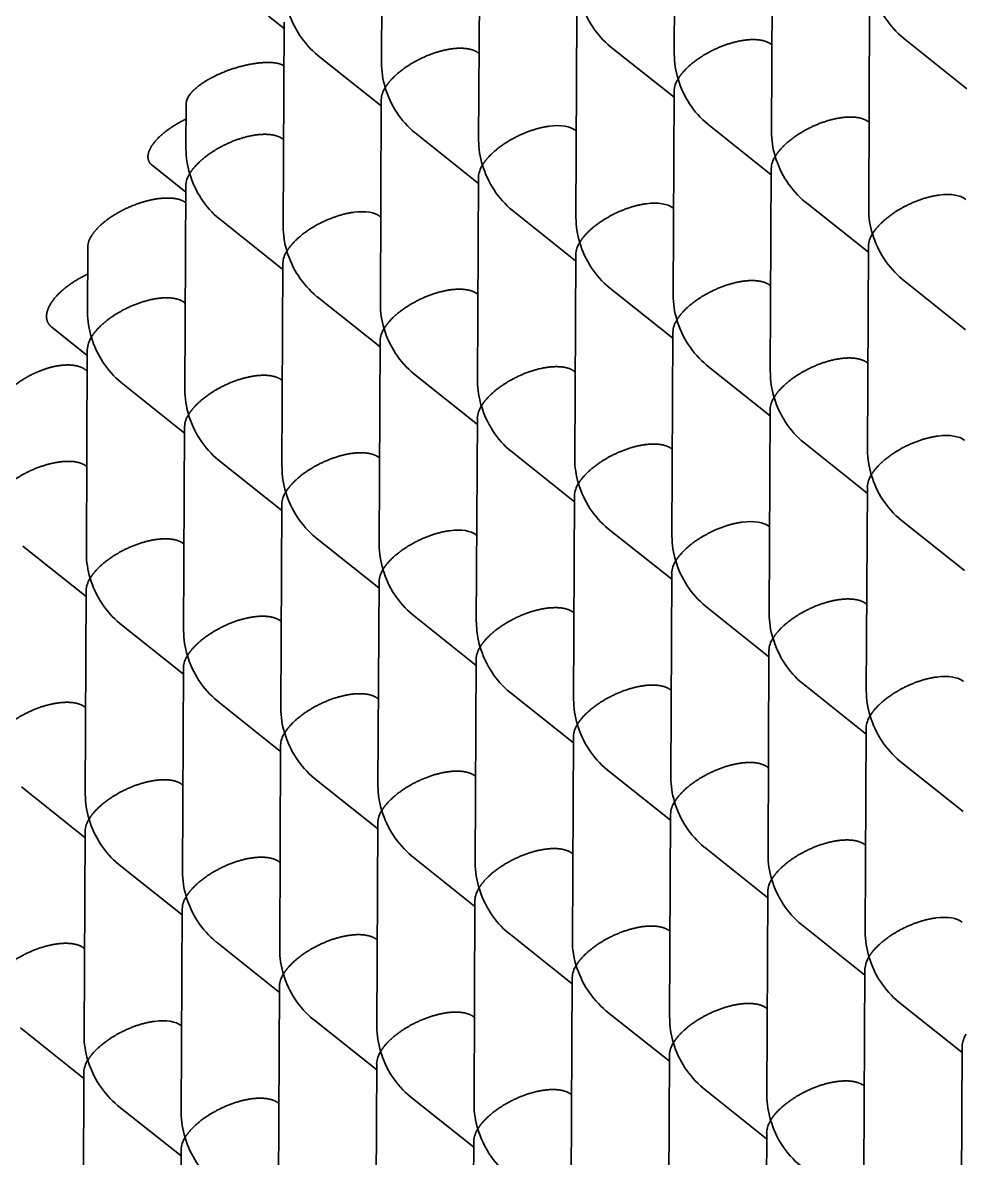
# Model space of a CAD drawing. Extents: x 23 to 587, y 4 to 413.
# Drawn here: x 415.59 to 420.19, y 160.39 to 165.95 of the extents above; entities that cross this region are included whole.
import ezdxf

# ---------------------------------------------------------------- set-up
doc = ezdxf.new("R2010")
doc.units = 0
doc.layers.get('0').update_dxf_attribs({"lineweight": 13})

# ---------------------------------------------------------------- blocks, each defined once
blk = doc.blocks.new('BLOCK6941')
at = {"color": 7, "lineweight": 35, "ltscale": 0.050027}
for p, q in [((-14.855, 47.521), (-14.864, 45.52)), ((-16.772, 46.677), (-16.782, 44.676)), ((-13.902, 46.761), (-13.911, 44.76)), ((-12.949, 46.002), (-12.958, 44.001)), ((-15.819, 45.917), (-15.829, 43.916)), ((-18.69, 45.833), (-18.699, 43.832)), ((-14.866, 45.158), (-14.876, 43.157)), ((-17.737, 45.073), (-17.746, 43.072)), ((-13.913, 44.399), (-13.923, 42.398)), ((-19.654, 44.229), (-19.664, 42.228)), ((-16.784, 44.314), (-16.793, 42.313)), ((-15.83, 43.555), (-15.84, 41.554)), ((-12.96, 43.639), (-12.969, 41.638)), ((-18.701, 43.47), (-18.711, 41.469)), ((-14.877, 42.795), (-14.887, 40.794)), ((-17.748, 42.711), (-17.758, 40.71)), ((-20.619, 42.626), (-20.628, 40.625)), ((-13.924, 42.036), (-13.934, 40.035)), ((-19.666, 41.867), (-19.675, 39.866)), ((-16.795, 41.951), (-16.805, 39.95)), ((-12.971, 41.277), (-12.981, 39.276)), ((-18.712, 41.107), (-18.722, 39.106)), ((-15.842, 41.192), (-15.851, 39.191)), ((-14.889, 40.433), (-14.898, 38.432)), ((-17.759, 40.348), (-17.769, 38.347)), ((-20.63, 40.263), (-20.64, 38.262)), ((-13.936, 39.673), (-13.945, 37.672)), ((-16.806, 39.589), (-16.816, 37.588)), ((-19.677, 39.504), (-19.686, 37.503)), ((-12.983, 38.914), (-12.992, 36.913)), ((-15.853, 38.829), (-15.863, 36.828)), ((-18.724, 38.745), (-18.733, 36.744)), ((-17.771, 37.985), (-17.78, 35.984)), ((-14.9, 38.07), (-14.91, 36.069)), ((-20.641, 37.901), (-20.651, 35.9)), ((-13.947, 37.311), (-13.957, 35.309)), ((-16.818, 37.226), (-16.827, 35.225)), ((-19.688, 37.141), (-19.698, 35.14)), ((-12.994, 36.551), (-13.004, 34.55)), ((-15.865, 36.467), (-15.874, 34.465)), ((-18.735, 36.382), (-18.745, 34.381)), ((-12.041, 35.792), (-12.05, 33.791)), ((-14.911, 35.707), (-14.921, 33.706)), ((-20.653, 35.538), (-20.662, 33.537)), ((-17.782, 35.623), (-17.792, 33.621)), ((-16.829, 34.863), (-16.839, 32.862)), ((-13.958, 34.948), (-13.968, 32.947)), ((-19.7, 34.779), (-19.709, 32.777))]:
    blk.add_line(p, q, dxfattribs=at)
at = {"color": 7, "lineweight": 35, "ltscale": 0.041117}
blk.add_line((-17.727, 47.08), (-17.735, 45.435), dxfattribs=at)
at = {"color": 7, "lineweight": 35, "ltscale": 0.004867}
blk.add_line((-18.69, 45.771), (-18.842, 45.893), dxfattribs=at)
at = {"color": 7, "lineweight": 35, "ltscale": 0.019884}
for p, q in [((-11.996, 45.181), (-12.618, 45.677)), ((-14.866, 45.097), (-15.488, 45.592)), ((-17.737, 45.012), (-18.359, 45.507)), ((-13.913, 44.337), (-14.535, 44.833)), ((-16.784, 44.252), (-17.406, 44.748)), ((-15.831, 43.493), (-16.453, 43.989)), ((-12.96, 43.578), (-13.582, 44.073)), ((-18.701, 43.408), (-19.323, 43.904)), ((-12.007, 42.818), (-12.629, 43.314)), ((-14.878, 42.734), (-15.5, 43.229)), ((-17.748, 42.649), (-18.37, 43.145)), ((-13.925, 41.974), (-14.547, 42.47)), ((-16.795, 41.89), (-17.417, 42.385)), ((-19.666, 41.805), (-20.288, 42.301)), ((-12.972, 41.215), (-13.594, 41.711)), ((-18.713, 41.046), (-19.335, 41.541)), ((-15.842, 41.13), (-16.464, 41.626)), ((-14.889, 40.371), (-15.511, 40.867)), ((-12.018, 40.456), (-12.64, 40.951)), ((-17.76, 40.286), (-18.382, 40.782)), ((-20.63, 40.202), (-21.252, 40.697)), ((-13.936, 39.612), (-14.558, 40.107)), ((-16.807, 39.527), (-17.429, 40.023)), ((-19.677, 39.442), (-20.299, 39.938)), ((-12.983, 38.852), (-13.605, 39.348)), ((-15.853, 38.768), (-16.476, 39.263)), ((-18.724, 38.683), (-19.346, 39.179)), ((-12.03, 38.093), (-12.652, 38.589)), ((-17.771, 37.924), (-18.393, 38.419)), ((-14.9, 38.008), (-15.522, 38.504)), ((-20.642, 37.839), (-21.264, 38.335)), ((-16.818, 37.164), (-17.44, 37.66)), ((-13.947, 37.249), (-14.569, 37.745)), ((-19.689, 37.08), (-20.311, 37.575)), ((-12.994, 36.49), (-13.616, 36.985)), ((-15.865, 36.405), (-16.487, 36.901)), ((-18.735, 36.32), (-19.357, 36.816)), ((-12.041, 35.73), (-12.663, 36.226)), ((-14.912, 35.646), (-15.534, 36.141)), ((-20.653, 35.476), (-21.275, 35.972)), ((-17.782, 35.561), (-18.404, 36.057)), ((-16.829, 34.802), (-17.451, 35.297)), ((-13.959, 34.886), (-14.581, 35.382)), ((-19.7, 34.717), (-20.322, 35.213))]:
    blk.add_line(p, q, dxfattribs=at)
at = {"color": 7, "lineweight": 35, "ltscale": 0.00016101}
for p, q in [((-13.907, 45.611), (-13.912, 45.615)), ((-16.778, 45.526), (-16.783, 45.53)), ((-15.825, 44.767), (-15.83, 44.771)), ((-12.954, 44.851), (-12.959, 44.856)), ((-18.695, 44.682), (-18.7, 44.686)), ((-14.872, 44.007), (-14.877, 44.012)), ((-17.742, 43.923), (-17.747, 43.927)), ((-13.918, 43.248), (-13.924, 43.252)), ((-16.789, 43.163), (-16.794, 43.168)), ((-19.66, 43.079), (-19.665, 43.083)), ((-12.965, 42.489), (-12.97, 42.493)), ((-18.707, 42.319), (-18.712, 42.324)), ((-15.836, 42.404), (-15.841, 42.408)), ((-14.883, 41.645), (-14.888, 41.649)), ((-17.754, 41.56), (-17.759, 41.564)), ((-20.624, 41.475), (-20.629, 41.48)), ((-13.93, 40.885), (-13.935, 40.889)), ((-16.8, 40.801), (-16.805, 40.805)), ((-19.671, 40.716), (-19.676, 40.72)), ((-12.977, 40.126), (-12.982, 40.13)), ((-15.847, 40.041), (-15.852, 40.045)), ((-18.718, 39.957), (-18.723, 39.961)), ((-17.765, 39.197), (-17.77, 39.201)), ((-14.894, 39.282), (-14.899, 39.286)), ((-20.635, 39.113), (-20.641, 39.117)), ((-13.941, 38.523), (-13.946, 38.527)), ((-16.812, 38.438), (-16.817, 38.442)), ((-19.682, 38.353), (-19.687, 38.357)), ((-12.988, 37.763), (-12.993, 37.767)), ((-15.859, 37.679), (-15.864, 37.683)), ((-18.729, 37.594), (-18.734, 37.598)), ((-14.906, 36.919), (-14.911, 36.923)), ((-20.647, 36.75), (-20.652, 36.754)), ((-17.776, 36.835), (-17.781, 36.839)), ((-16.823, 36.075), (-16.828, 36.079)), ((-13.953, 36.16), (-13.958, 36.164)), ((-19.694, 35.991), (-19.699, 35.995)), ((-15.87, 35.316), (-15.875, 35.32)), ((-12.999, 35.401), (-13.004, 35.405)), ((-18.741, 35.231), (-18.746, 35.235))]:
    blk.add_line(p, q, dxfattribs=at)
at = {"color": 7, "lineweight": 35, "ltscale": 0.011121}
blk.add_line((-19.65, 45.036), (-19.652, 44.591), dxfattribs=at)
at = {"color": 7, "lineweight": 35, "ltscale": 0.010514}
blk.add_line((-19.654, 44.168), (-19.983, 44.43), dxfattribs=at)
at = {"color": 7, "lineweight": 35, "ltscale": 0.016027}
blk.add_line((-20.614, 43.629), (-20.617, 42.988), dxfattribs=at)
at = {"color": 7, "lineweight": 35, "ltscale": 0.011157}
blk.add_line((-20.619, 42.564), (-20.968, 42.843), dxfattribs=at)
at = {"color": 7, "lineweight": 35}
for centre, radius, start, end in [((-12.033, 46.378), 0.913, 196.3619, 230.1623), ((-14.904, 46.293), 0.913, 196.3619, 230.1623), ((-17.774, 46.208), 0.913, 196.3619, 230.1623), ((-16.898, 45.438), 0.837, 180.2046, 197.1191), ((-14.027, 45.523), 0.837, 180.2046, 197.1191), ((-14.628, 45.144), 0.239, 146.5034, 176.6622), ((-13.951, 45.534), 0.913, 196.3619, 230.1623), ((-19.493, 45.022), 0.158, 138.4238, 175.0691), ((-17.499, 45.06), 0.239, 146.5034, 176.6622), ((-16.822, 45.449), 0.913, 196.3594, 230.1725), ((-13.074, 44.763), 0.837, 180.2046, 197.1191), ((-15.945, 44.679), 0.837, 180.1991, 197.116), ((-18.815, 44.594), 0.837, 180.2007, 197.116), ((-16.545, 44.3), 0.239, 146.5034, 176.6622), ((-15.868, 44.69), 0.913, 196.3619, 230.1623), ((-13.675, 44.385), 0.239, 146.5034, 176.6622), ((-12.998, 44.774), 0.913, 196.3619, 230.1623), ((-19.416, 44.216), 0.239, 146.5034, 176.6622), ((-18.739, 44.605), 0.913, 196.3619, 230.1623), ((-12.121, 44.004), 0.837, 180.2046, 197.1191), ((-14.991, 43.919), 0.837, 180.2046, 197.1191), ((-17.862, 43.835), 0.837, 180.2046, 197.1191), ((-20.393, 43.616), 0.222, 145.2561, 176.6962), ((-15.592, 43.541), 0.239, 146.5296, 176.692), ((-14.915, 43.93), 0.913, 196.3619, 230.1623), ((-12.722, 43.625), 0.239, 146.5034, 176.6622), ((-12.044, 44.015), 0.913, 196.3619, 230.1623), ((-18.463, 43.456), 0.239, 146.5034, 176.6622), ((-17.786, 43.846), 0.913, 196.3619, 230.1623), ((-14.038, 43.16), 0.837, 180.2046, 197.1191), ((-19.78, 42.991), 0.837, 180.2046, 197.1191), ((-16.909, 43.075), 0.837, 180.2046, 197.1191), ((-14.639, 42.781), 0.239, 146.5034, 176.6622), ((-13.962, 43.171), 0.913, 196.3594, 230.1725), ((-17.51, 42.697), 0.239, 146.5296, 176.692), ((-16.833, 43.086), 0.913, 196.3619, 230.1623), ((-20.38, 42.612), 0.239, 146.5296, 176.692), ((-19.703, 43.002), 0.913, 196.3619, 230.1623), ((-15.956, 42.316), 0.837, 180.1991, 197.116), ((-13.085, 42.401), 0.837, 180.2046, 197.1191), ((-18.826, 42.231), 0.837, 180.2046, 197.1191), ((-13.686, 42.022), 0.239, 146.5034, 176.6622), ((-13.009, 42.412), 0.913, 196.3619, 230.1623), ((-19.427, 41.853), 0.239, 146.5034, 176.6622), ((-18.75, 42.242), 0.913, 196.3594, 230.1725), ((-16.557, 41.937), 0.239, 146.5034, 176.6622), ((-15.879, 42.327), 0.913, 196.3619, 230.1623), ((-15.003, 41.557), 0.837, 180.2046, 197.1191), ((-12.132, 41.641), 0.837, 180.2046, 197.1191), ((-17.873, 41.472), 0.837, 180.2046, 197.1191), ((-15.604, 41.178), 0.239, 146.5296, 176.692), ((-14.927, 41.567), 0.913, 196.3594, 230.1725), ((-12.733, 41.263), 0.239, 146.5296, 176.692), ((-12.056, 41.652), 0.913, 196.3594, 230.1725), ((-18.474, 41.093), 0.239, 146.5034, 176.6622), ((-17.797, 41.483), 0.913, 196.3619, 230.1623), ((-14.05, 40.797), 0.837, 180.2046, 197.1191), ((-16.92, 40.713), 0.837, 180.2046, 197.1191), ((-19.791, 40.628), 0.837, 180.2046, 197.1191), ((-14.651, 40.419), 0.239, 146.5296, 176.692), ((-13.973, 40.808), 0.913, 196.3619, 230.1623), ((-17.521, 40.334), 0.239, 146.5034, 176.6622), ((-16.844, 40.724), 0.913, 196.3619, 230.1623), ((-20.392, 40.249), 0.239, 146.5034, 176.6622), ((-19.715, 40.639), 0.913, 196.3594, 230.1725), ((-13.097, 40.038), 0.837, 180.2046, 197.1191), ((-18.838, 39.869), 0.837, 180.2046, 197.1191), ((-15.967, 39.953), 0.837, 180.2046, 197.1191), ((-13.698, 39.659), 0.239, 146.5034, 176.6622), ((-13.02, 40.049), 0.913, 196.3619, 230.1623), ((-16.568, 39.575), 0.239, 146.5034, 176.6622), ((-15.891, 39.964), 0.913, 196.3619, 230.1623), ((-19.439, 39.49), 0.239, 146.5034, 176.6622), ((-18.761, 39.88), 0.913, 196.3619, 230.1623), ((-12.144, 39.279), 0.837, 180.2046, 197.1191), ((-17.885, 39.109), 0.837, 180.2046, 197.1191), ((-15.014, 39.194), 0.837, 180.2046, 197.1191), ((-12.744, 38.9), 0.239, 146.5034, 176.6622), ((-12.067, 39.289), 0.913, 196.3594, 230.1725), ((-18.486, 38.731), 0.239, 146.5034, 176.6622), ((-17.808, 39.12), 0.913, 196.3619, 230.1623), ((-15.615, 38.815), 0.239, 146.5034, 176.6622), ((-14.938, 39.205), 0.913, 196.3619, 230.1623), ((-14.061, 38.434), 0.837, 180.1991, 197.116), ((-16.932, 38.35), 0.837, 180.1991, 197.116), ((-19.802, 38.265), 0.837, 180.2046, 197.1191), ((-17.533, 37.971), 0.239, 146.5034, 176.6622), ((-16.855, 38.361), 0.913, 196.3619, 230.1623), ((-14.662, 38.056), 0.239, 146.5034, 176.6622), ((-13.985, 38.445), 0.913, 196.3619, 230.1623), ((-20.403, 37.887), 0.239, 146.5034, 176.6622), ((-19.726, 38.276), 0.913, 196.3594, 230.1725), ((-13.108, 37.675), 0.837, 180.2046, 197.1191), ((-15.979, 37.591), 0.837, 180.2046, 197.1191), ((-18.849, 37.506), 0.837, 180.2046, 197.1191), ((-13.709, 37.297), 0.239, 146.5034, 176.6622), ((-13.032, 37.686), 0.913, 196.3619, 230.1623), ((-16.58, 37.212), 0.239, 146.5034, 176.6622), ((-15.902, 37.601), 0.913, 196.3619, 230.1623), ((-19.45, 37.127), 0.239, 146.5034, 176.6622), ((-18.773, 37.517), 0.913, 196.3619, 230.1623), ((-12.155, 36.916), 0.837, 180.2046, 197.1191), ((-17.896, 36.747), 0.837, 180.2046, 197.1191), ((-15.026, 36.831), 0.837, 180.2046, 197.1191), ((-12.756, 36.537), 0.239, 146.5034, 176.6622), ((-12.079, 36.927), 0.913, 196.3594, 230.1725), ((-15.626, 36.453), 0.239, 146.5034, 176.6622), ((-14.949, 36.842), 0.913, 196.3619, 230.1623), ((-18.497, 36.368), 0.239, 146.5034, 176.6622), ((-17.82, 36.757), 0.913, 196.3619, 230.1623), ((-16.943, 35.987), 0.837, 180.2046, 197.1191), ((-14.072, 36.072), 0.837, 180.2046, 197.1191), ((-19.814, 35.903), 0.837, 180.2046, 197.1191), ((-11.803, 35.778), 0.239, 146.5296, 176.692), ((-14.673, 35.693), 0.239, 146.5034, 176.6622), ((-13.996, 36.083), 0.913, 196.3619, 230.1623), ((-20.415, 35.524), 0.239, 146.5034, 176.6622), ((-19.737, 35.913), 0.913, 196.3619, 230.1623), ((-17.544, 35.609), 0.239, 146.5034, 176.6622), ((-16.867, 35.998), 0.913, 196.3619, 230.1623), ((-13.119, 35.312), 0.837, 180.2046, 197.1191), ((-15.99, 35.228), 0.837, 180.2046, 197.1191), ((-18.861, 35.143), 0.837, 180.2046, 197.1191), ((-16.591, 34.849), 0.239, 146.5034, 176.6622), ((-15.914, 35.239), 0.913, 196.3619, 230.1623), ((-13.72, 34.934), 0.239, 146.5296, 176.692), ((-13.043, 35.323), 0.913, 196.3619, 230.1623), ((-19.461, 34.765), 0.239, 146.5034, 176.6622), ((-18.784, 35.154), 0.913, 196.3619, 230.1623)]:
    blk.add_arc(centre, radius, start, end, dxfattribs=at)
for centre in [(-16.283, 44.493), (-12.459, 43.818), (-18.2, 43.649), (-15.329, 43.733), (-12.47, 41.455), (-14.388, 40.611), (-17.258, 40.527), (-12.482, 39.092), (-12.493, 36.73), (-20.152, 35.716)]:
    blk.add_ellipse(centre, major_axis=(0.489, 0.234), ratio=0.464922, start_param=0.221717, end_param=0.956598, dxfattribs=at)
for points, knots in [([(-14.827, 45.276), (-14.812, 45.302), (-14.792, 45.329), (-14.769, 45.356), (-14.686, 45.439), (-14.572, 45.519), (-14.478, 45.57), (-14.355, 45.62), (-14.23, 45.648), (-14.21, 45.652), (-14.191, 45.655), (-14.172, 45.657)], [0, 0, 0, 0, 0, 0, 0.437223, 0.437223, 0.437223, 1.382095, 1.382095, 1.382095, 1.555484, 1.555484, 1.555484, 1.555484, 1.555484, 1.555484]), ([(-13.912, 45.615), (-13.936, 45.634), (-13.967, 45.649), (-14.005, 45.659), (-14.063, 45.665), (-14.129, 45.662), (-14.143, 45.661), (-14.158, 45.659), (-14.172, 45.657)], [0, 0, 0, 0, 0, 0, 0.4890695, 0.4890695, 0.4890695, 0.6239272, 0.6239272, 0.6239272, 0.6239272, 0.6239272, 0.6239272]), ([(-17.698, 45.192), (-17.682, 45.218), (-17.663, 45.245), (-17.639, 45.271), (-17.556, 45.355), (-17.442, 45.434), (-17.349, 45.485), (-17.225, 45.535), (-17.1, 45.563), (-17.081, 45.567), (-17.062, 45.57), (-17.043, 45.573)], [0, 0, 0, 0, 0, 0, 0.437223, 0.437223, 0.437223, 1.382095, 1.382095, 1.382095, 1.555484, 1.555484, 1.555484, 1.555484, 1.555484, 1.555484]), ([(-16.783, 45.53), (-16.806, 45.549), (-16.837, 45.564), (-16.876, 45.574), (-16.934, 45.58), (-16.999, 45.577), (-17.014, 45.576), (-17.028, 45.574), (-17.043, 45.573)], [0, 0, 0, 0, 0, 0, 0.4890695, 0.4890695, 0.4890695, 0.6239272, 0.6239272, 0.6239272, 0.6239272, 0.6239272, 0.6239272]), ([(-18.692, 45.407), (-18.721, 45.424), (-18.762, 45.437), (-18.816, 45.442), (-18.901, 45.44), (-18.993, 45.426), (-19.017, 45.422), (-19.142, 45.397), (-19.265, 45.356), (-19.356, 45.316), (-19.47, 45.255), (-19.553, 45.189), (-19.576, 45.168), (-19.596, 45.148), (-19.612, 45.127)], [0, 0, 0, 0, 0, 0, 0.608286, 0.608286, 0.608286, 0.830148, 0.830148, 0.830148, 1.712413, 1.712413, 1.712413, 2.114083, 2.114083, 2.114083, 2.114083, 2.114083, 2.114083]), ([(-19.651, 44.884), (-19.741, 44.84), (-19.82, 44.791), (-19.887, 44.74), (-19.982, 44.646), (-20.025, 44.555), (-20.033, 44.516), (-20.026, 44.475), (-19.996, 44.441), (-19.992, 44.437), (-19.988, 44.433), (-19.983, 44.43)], [0, 0, 0, 0, 0, 0, 0.946828, 0.946828, 0.946828, 1.710669, 1.710669, 1.710669, 1.812784, 1.812784, 1.812784, 1.812784, 1.812784, 1.812784]), ([(-13.874, 44.517), (-13.859, 44.543), (-13.839, 44.57), (-13.816, 44.597), (-13.733, 44.68), (-13.618, 44.759), (-13.525, 44.811), (-13.402, 44.861), (-13.277, 44.888), (-13.257, 44.892), (-13.238, 44.895), (-13.219, 44.898)], [0, 0, 0, 0, 0, 0, 0.437223, 0.437223, 0.437223, 1.382095, 1.382095, 1.382095, 1.555484, 1.555484, 1.555484, 1.555484, 1.555484, 1.555484]), ([(-12.959, 44.856), (-12.982, 44.874), (-13.013, 44.889), (-13.052, 44.9), (-13.11, 44.906), (-13.176, 44.902), (-13.19, 44.901), (-13.204, 44.9), (-13.219, 44.898)], [0, 0, 0, 0, 0, 0, 0.4890695, 0.4890695, 0.4890695, 0.6239272, 0.6239272, 0.6239272, 0.6239272, 0.6239272, 0.6239272]), ([(-16.745, 44.432), (-16.729, 44.458), (-16.71, 44.485), (-16.686, 44.512), (-16.603, 44.595), (-16.489, 44.675), (-16.396, 44.726), (-16.272, 44.776), (-16.147, 44.804), (-16.128, 44.808), (-16.109, 44.811), (-16.09, 44.813)], [0, 0, 0, 0, 0, 0, 0.437223, 0.437223, 0.437223, 1.382095, 1.382095, 1.382095, 1.555484, 1.555484, 1.555484, 1.555484, 1.555484, 1.555484]), ([(-19.616, 44.348), (-19.6, 44.374), (-19.58, 44.401), (-19.557, 44.427), (-19.474, 44.511), (-19.36, 44.59), (-19.266, 44.641), (-19.143, 44.691), (-19.018, 44.719), (-18.999, 44.723), (-18.979, 44.726), (-18.96, 44.729)], [0, 0, 0, 0, 0, 0, 0.437223, 0.437223, 0.437223, 1.382095, 1.382095, 1.382095, 1.555484, 1.555484, 1.555484, 1.555484, 1.555484, 1.555484]), ([(-18.7, 44.686), (-18.724, 44.705), (-18.755, 44.72), (-18.793, 44.73), (-18.852, 44.736), (-18.917, 44.733), (-18.931, 44.732), (-18.946, 44.73), (-18.96, 44.729)], [0, 0, 0, 0, 0, 0, 0.4890695, 0.4890695, 0.4890695, 0.6239272, 0.6239272, 0.6239272, 0.6239272, 0.6239272, 0.6239272]), ([(-19.655, 44.064), (-19.674, 44.079), (-19.698, 44.091), (-19.727, 44.1), (-19.8, 44.113), (-19.89, 44.109), (-19.94, 44.103), (-20.016, 44.087), (-20.092, 44.065), (-20.118, 44.056), (-20.261, 44.005), (-20.386, 43.934), (-20.471, 43.871), (-20.535, 43.806), (-20.575, 43.743)], [0, 0, 0, 0, 0, 0, 0.408207, 0.408207, 0.408207, 0.856798, 0.856798, 0.856798, 1.09104, 1.09104, 1.09104, 2.178922, 2.178922, 2.178922, 2.178922, 2.178922, 2.178922]), ([(-12.921, 43.757), (-12.905, 43.784), (-12.886, 43.811), (-12.862, 43.837), (-12.779, 43.921), (-12.665, 44), (-12.572, 44.051), (-12.449, 44.101), (-12.324, 44.129), (-12.304, 44.133), (-12.285, 44.136), (-12.266, 44.138)], [0, 0, 0, 0, 0, 0, 0.437223, 0.437223, 0.437223, 1.382095, 1.382095, 1.382095, 1.555484, 1.555484, 1.555484, 1.555484, 1.555484, 1.555484]), ([(-15.792, 43.673), (-15.776, 43.699), (-15.757, 43.726), (-15.733, 43.753), (-15.65, 43.836), (-15.536, 43.915), (-15.443, 43.967), (-15.319, 44.017), (-15.194, 44.044), (-15.175, 44.048), (-15.156, 44.051), (-15.137, 44.054)], [0, 0, 0, 0, 0, 0, 0.437223, 0.437223, 0.437223, 1.382095, 1.382095, 1.382095, 1.555484, 1.555484, 1.555484, 1.555484, 1.555484, 1.555484]), ([(-18.662, 43.588), (-18.647, 43.614), (-18.627, 43.641), (-18.604, 43.668), (-18.521, 43.751), (-18.407, 43.831), (-18.313, 43.882), (-18.19, 43.932), (-18.065, 43.96), (-18.045, 43.964), (-18.026, 43.967), (-18.007, 43.969)], [0, 0, 0, 0, 0, 0, 0.437223, 0.437223, 0.437223, 1.382095, 1.382095, 1.382095, 1.555484, 1.555484, 1.555484, 1.555484, 1.555484, 1.555484]), ([(-20.616, 43.363), (-20.714, 43.317), (-20.802, 43.262), (-20.875, 43.204), (-20.975, 43.099), (-21.019, 42.995), (-21.027, 42.952), (-21.02, 42.903), (-20.989, 42.863), (-20.983, 42.856), (-20.976, 42.849), (-20.968, 42.843)], [0, 0, 0, 0, 0, 0, 0.972133, 0.972133, 0.972133, 1.68653, 1.68653, 1.68653, 1.846542, 1.846542, 1.846542, 1.846542, 1.846542, 1.846542]), ([(-17.709, 42.829), (-17.694, 42.855), (-17.674, 42.882), (-17.651, 42.909), (-17.568, 42.992), (-17.454, 43.071), (-17.36, 43.123), (-17.237, 43.173), (-17.112, 43.2), (-17.092, 43.204), (-17.073, 43.207), (-17.054, 43.21)], [0, 0, 0, 0, 0, 0, 0.437223, 0.437223, 0.437223, 1.382095, 1.382095, 1.382095, 1.555484, 1.555484, 1.555484, 1.555484, 1.555484, 1.555484]), ([(-16.794, 43.168), (-16.818, 43.186), (-16.848, 43.201), (-16.887, 43.212), (-16.945, 43.218), (-17.011, 43.214), (-17.025, 43.213), (-17.04, 43.212), (-17.054, 43.21)], [0, 0, 0, 0, 0, 0, 0.4890695, 0.4890695, 0.4890695, 0.6239272, 0.6239272, 0.6239272, 0.6239272, 0.6239272, 0.6239272]), ([(-14.839, 42.913), (-14.823, 42.94), (-14.804, 42.967), (-14.78, 42.993), (-14.697, 43.077), (-14.583, 43.156), (-14.49, 43.207), (-14.366, 43.257), (-14.241, 43.285), (-14.222, 43.289), (-14.203, 43.292), (-14.184, 43.294)], [0, 0, 0, 0, 0, 0, 0.437223, 0.437223, 0.437223, 1.382095, 1.382095, 1.382095, 1.555484, 1.555484, 1.555484, 1.555484, 1.555484, 1.555484]), ([(-13.924, 43.252), (-13.947, 43.271), (-13.978, 43.286), (-14.016, 43.296), (-14.075, 43.302), (-14.14, 43.299), (-14.154, 43.298), (-14.169, 43.296), (-14.184, 43.294)], [0, 0, 0, 0, 0, 0, 0.4890695, 0.4890695, 0.4890695, 0.6239272, 0.6239272, 0.6239272, 0.6239272, 0.6239272, 0.6239272]), ([(-20.58, 42.744), (-20.564, 42.77), (-20.545, 42.797), (-20.521, 42.824), (-20.438, 42.907), (-20.324, 42.987), (-20.231, 43.038), (-20.107, 43.088), (-19.982, 43.116), (-19.963, 43.12), (-19.944, 43.123), (-19.925, 43.125)], [0, 0, 0, 0, 0, 0, 0.437223, 0.437223, 0.437223, 1.382095, 1.382095, 1.382095, 1.555484, 1.555484, 1.555484, 1.555484, 1.555484, 1.555484]), ([(-19.665, 43.083), (-19.688, 43.101), (-19.719, 43.117), (-19.758, 43.127), (-19.816, 43.133), (-19.881, 43.13), (-19.896, 43.129), (-19.91, 43.127), (-19.925, 43.125)], [0, 0, 0, 0, 0, 0, 0.4890695, 0.4890695, 0.4890695, 0.6239272, 0.6239272, 0.6239272, 0.6239272, 0.6239272, 0.6239272]), ([(-13.886, 42.154), (-13.87, 42.18), (-13.851, 42.207), (-13.827, 42.234), (-13.744, 42.317), (-13.63, 42.396), (-13.537, 42.448), (-13.413, 42.498), (-13.288, 42.526), (-13.269, 42.53), (-13.249, 42.533), (-13.231, 42.535)], [0, 0, 0, 0, 0, 0, 0.437223, 0.437223, 0.437223, 1.382095, 1.382095, 1.382095, 1.555484, 1.555484, 1.555484, 1.555484, 1.555484, 1.555484]), ([(-12.97, 42.493), (-12.994, 42.511), (-13.025, 42.527), (-13.063, 42.537), (-13.122, 42.543), (-13.187, 42.54), (-13.201, 42.539), (-13.216, 42.537), (-13.231, 42.535)], [0, 0, 0, 0, 0, 0, 0.4890695, 0.4890695, 0.4890695, 0.6239272, 0.6239272, 0.6239272, 0.6239272, 0.6239272, 0.6239272]), ([(-20.619, 42.409), (-20.644, 42.435), (-20.679, 42.456), (-20.725, 42.47), (-20.804, 42.477), (-20.892, 42.467), (-20.919, 42.463), (-20.999, 42.446), (-21.079, 42.418), (-21.132, 42.396), (-21.249, 42.336), (-21.348, 42.266), (-21.399, 42.221), (-21.461, 42.158), (-21.507, 42.094), (-21.52, 42.075), (-21.53, 42.056), (-21.54, 42.037)], [0, 0, 0, 0, 0, 0, 0.57644, 0.57644, 0.57644, 0.81085, 0.81085, 0.81085, 1.293806, 1.293806, 1.293806, 1.982068, 1.982068, 1.982068, 2.266243, 2.266243, 2.266243, 2.266243, 2.266243, 2.266243]), ([(-16.756, 42.069), (-16.74, 42.096), (-16.721, 42.123), (-16.697, 42.149), (-16.614, 42.233), (-16.5, 42.312), (-16.407, 42.363), (-16.284, 42.413), (-16.159, 42.441), (-16.139, 42.445), (-16.12, 42.448), (-16.101, 42.45)], [0, 0, 0, 0, 0, 0, 0.437223, 0.437223, 0.437223, 1.382095, 1.382095, 1.382095, 1.555484, 1.555484, 1.555484, 1.555484, 1.555484, 1.555484]), ([(-15.841, 42.408), (-15.864, 42.427), (-15.895, 42.442), (-15.934, 42.452), (-15.992, 42.458), (-16.057, 42.455), (-16.072, 42.454), (-16.086, 42.452), (-16.101, 42.45)], [0, 0, 0, 0, 0, 0, 0.4890695, 0.4890695, 0.4890695, 0.6239272, 0.6239272, 0.6239272, 0.6239272, 0.6239272, 0.6239272]), ([(-19.627, 41.985), (-19.611, 42.011), (-19.592, 42.038), (-19.568, 42.065), (-19.485, 42.148), (-19.371, 42.227), (-19.278, 42.279), (-19.154, 42.329), (-19.029, 42.356), (-19.01, 42.36), (-18.991, 42.363), (-18.972, 42.366)], [0, 0, 0, 0, 0, 0, 0.437223, 0.437223, 0.437223, 1.382095, 1.382095, 1.382095, 1.555484, 1.555484, 1.555484, 1.555484, 1.555484, 1.555484]), ([(-18.712, 42.324), (-18.735, 42.342), (-18.766, 42.357), (-18.804, 42.368), (-18.863, 42.374), (-18.928, 42.37), (-18.942, 42.369), (-18.957, 42.368), (-18.972, 42.366)], [0, 0, 0, 0, 0, 0, 0.4890695, 0.4890695, 0.4890695, 0.6239272, 0.6239272, 0.6239272, 0.6239272, 0.6239272, 0.6239272]), ([(-12.933, 41.395), (-12.917, 41.421), (-12.897, 41.448), (-12.874, 41.475), (-12.791, 41.558), (-12.677, 41.637), (-12.584, 41.689), (-12.46, 41.739), (-12.335, 41.766), (-12.316, 41.77), (-12.296, 41.773), (-12.277, 41.776)], [0, 0, 0, 0, 0, 0, 0.437223, 0.437223, 0.437223, 1.382095, 1.382095, 1.382095, 1.555484, 1.555484, 1.555484, 1.555484, 1.555484, 1.555484]), ([(-15.803, 41.31), (-15.787, 41.336), (-15.768, 41.363), (-15.744, 41.39), (-15.661, 41.473), (-15.547, 41.552), (-15.454, 41.604), (-15.331, 41.654), (-15.206, 41.682), (-15.186, 41.686), (-15.167, 41.689), (-15.148, 41.691)], [0, 0, 0, 0, 0, 0, 0.437223, 0.437223, 0.437223, 1.382095, 1.382095, 1.382095, 1.555484, 1.555484, 1.555484, 1.555484, 1.555484, 1.555484]), ([(-14.888, 41.649), (-14.911, 41.667), (-14.942, 41.683), (-14.981, 41.693), (-15.039, 41.699), (-15.104, 41.696), (-15.119, 41.695), (-15.133, 41.693), (-15.148, 41.691)], [0, 0, 0, 0, 0, 0, 0.4890695, 0.4890695, 0.4890695, 0.6239272, 0.6239272, 0.6239272, 0.6239272, 0.6239272, 0.6239272]), ([(-18.674, 41.225), (-18.658, 41.252), (-18.639, 41.279), (-18.615, 41.305), (-18.532, 41.389), (-18.418, 41.468), (-18.325, 41.519), (-18.201, 41.569), (-18.076, 41.597), (-18.057, 41.601), (-18.038, 41.604), (-18.019, 41.606)], [0, 0, 0, 0, 0, 0, 0.437223, 0.437223, 0.437223, 1.382095, 1.382095, 1.382095, 1.555484, 1.555484, 1.555484, 1.555484, 1.555484, 1.555484]), ([(-17.759, 41.564), (-17.782, 41.583), (-17.813, 41.598), (-17.851, 41.608), (-17.91, 41.614), (-17.975, 41.611), (-17.989, 41.61), (-18.004, 41.608), (-18.019, 41.606)], [0, 0, 0, 0, 0, 0, 0.4890695, 0.4890695, 0.4890695, 0.6239272, 0.6239272, 0.6239272, 0.6239272, 0.6239272, 0.6239272]), ([(-21.544, 41.141), (-21.529, 41.167), (-21.509, 41.194), (-21.486, 41.221), (-21.403, 41.304), (-21.289, 41.383), (-21.195, 41.435), (-21.072, 41.485), (-20.947, 41.512), (-20.927, 41.516), (-20.908, 41.519), (-20.889, 41.522)], [0, 0, 0, 0, 0, 0, 0.437223, 0.437223, 0.437223, 1.382095, 1.382095, 1.382095, 1.555484, 1.555484, 1.555484, 1.555484, 1.555484, 1.555484]), ([(-20.629, 41.48), (-20.653, 41.498), (-20.683, 41.513), (-20.722, 41.524), (-20.78, 41.53), (-20.846, 41.526), (-20.86, 41.525), (-20.875, 41.524), (-20.889, 41.522)], [0, 0, 0, 0, 0, 0, 0.4890695, 0.4890695, 0.4890695, 0.6239272, 0.6239272, 0.6239272, 0.6239272, 0.6239272, 0.6239272]), ([(-14.85, 40.551), (-14.834, 40.577), (-14.815, 40.604), (-14.791, 40.631), (-14.708, 40.714), (-14.594, 40.793), (-14.501, 40.845), (-14.377, 40.895), (-14.252, 40.922), (-14.233, 40.926), (-14.214, 40.929), (-14.195, 40.932)], [0, 0, 0, 0, 0, 0, 0.437223, 0.437223, 0.437223, 1.382095, 1.382095, 1.382095, 1.555484, 1.555484, 1.555484, 1.555484, 1.555484, 1.555484]), ([(-20.591, 40.381), (-20.576, 40.408), (-20.556, 40.435), (-20.533, 40.461), (-20.45, 40.545), (-20.335, 40.624), (-20.242, 40.675), (-20.119, 40.725), (-19.994, 40.753), (-19.974, 40.757), (-19.955, 40.76), (-19.936, 40.762)], [0, 0, 0, 0, 0, 0, 0.437223, 0.437223, 0.437223, 1.382095, 1.382095, 1.382095, 1.555484, 1.555484, 1.555484, 1.555484, 1.555484, 1.555484]), ([(-19.676, 40.72), (-19.699, 40.739), (-19.73, 40.754), (-19.769, 40.764), (-19.827, 40.77), (-19.893, 40.767), (-19.907, 40.766), (-19.921, 40.764), (-19.936, 40.762)], [0, 0, 0, 0, 0, 0, 0.4890695, 0.4890695, 0.4890695, 0.6239272, 0.6239272, 0.6239272, 0.6239272, 0.6239272, 0.6239272]), ([(-17.721, 40.466), (-17.705, 40.492), (-17.686, 40.519), (-17.662, 40.546), (-17.579, 40.629), (-17.465, 40.708), (-17.372, 40.76), (-17.248, 40.81), (-17.123, 40.838), (-17.104, 40.842), (-17.085, 40.845), (-17.066, 40.847)], [0, 0, 0, 0, 0, 0, 0.437223, 0.437223, 0.437223, 1.382095, 1.382095, 1.382095, 1.555484, 1.555484, 1.555484, 1.555484, 1.555484, 1.555484]), ([(-16.768, 39.707), (-16.752, 39.733), (-16.732, 39.76), (-16.709, 39.787), (-16.626, 39.87), (-16.512, 39.949), (-16.419, 40.001), (-16.295, 40.051), (-16.17, 40.078), (-16.151, 40.082), (-16.131, 40.085), (-16.113, 40.088)], [0, 0, 0, 0, 0, 0, 0.437223, 0.437223, 0.437223, 1.382095, 1.382095, 1.382095, 1.555484, 1.555484, 1.555484, 1.555484, 1.555484, 1.555484]), ([(-15.852, 40.045), (-15.876, 40.064), (-15.907, 40.079), (-15.945, 40.09), (-16.004, 40.095), (-16.069, 40.092), (-16.083, 40.091), (-16.098, 40.09), (-16.113, 40.088)], [0, 0, 0, 0, 0, 0, 0.4890695, 0.4890695, 0.4890695, 0.6239272, 0.6239272, 0.6239272, 0.6239272, 0.6239272, 0.6239272]), ([(-13.897, 39.791), (-13.881, 39.818), (-13.862, 39.845), (-13.838, 39.871), (-13.755, 39.954), (-13.641, 40.034), (-13.548, 40.085), (-13.424, 40.135), (-13.299, 40.163), (-13.28, 40.167), (-13.261, 40.17), (-13.242, 40.172)], [0, 0, 0, 0, 0, 0, 0.437223, 0.437223, 0.437223, 1.382095, 1.382095, 1.382095, 1.555484, 1.555484, 1.555484, 1.555484, 1.555484, 1.555484]), ([(-12.982, 40.13), (-13.005, 40.149), (-13.036, 40.164), (-13.075, 40.174), (-13.133, 40.18), (-13.198, 40.177), (-13.213, 40.176), (-13.227, 40.174), (-13.242, 40.172)], [0, 0, 0, 0, 0, 0, 0.4890695, 0.4890695, 0.4890695, 0.6239272, 0.6239272, 0.6239272, 0.6239272, 0.6239272, 0.6239272]), ([(-19.638, 39.622), (-19.622, 39.648), (-19.603, 39.675), (-19.579, 39.702), (-19.496, 39.785), (-19.382, 39.864), (-19.289, 39.916), (-19.166, 39.966), (-19.041, 39.994), (-19.021, 39.997), (-19.002, 40.001), (-18.983, 40.003)], [0, 0, 0, 0, 0, 0, 0.437223, 0.437223, 0.437223, 1.382095, 1.382095, 1.382095, 1.555484, 1.555484, 1.555484, 1.555484, 1.555484, 1.555484]), ([(-18.723, 39.961), (-18.746, 39.979), (-18.777, 39.995), (-18.816, 40.005), (-18.874, 40.011), (-18.939, 40.008), (-18.954, 40.007), (-18.968, 40.005), (-18.983, 40.003)], [0, 0, 0, 0, 0, 0, 0.4890695, 0.4890695, 0.4890695, 0.6239272, 0.6239272, 0.6239272, 0.6239272, 0.6239272, 0.6239272]), ([(-15.815, 38.947), (-15.799, 38.974), (-15.779, 39.001), (-15.756, 39.027), (-15.673, 39.11), (-15.559, 39.19), (-15.465, 39.241), (-15.342, 39.291), (-15.217, 39.319), (-15.198, 39.323), (-15.178, 39.326), (-15.159, 39.328)], [0, 0, 0, 0, 0, 0, 0.437223, 0.437223, 0.437223, 1.382095, 1.382095, 1.382095, 1.555484, 1.555484, 1.555484, 1.555484, 1.555484, 1.555484]), ([(-14.899, 39.286), (-14.923, 39.305), (-14.954, 39.32), (-14.992, 39.33), (-15.051, 39.336), (-15.116, 39.333), (-15.13, 39.332), (-15.145, 39.33), (-15.159, 39.328)], [0, 0, 0, 0, 0, 0, 0.4890695, 0.4890695, 0.4890695, 0.6239272, 0.6239272, 0.6239272, 0.6239272, 0.6239272, 0.6239272]), ([(-12.944, 39.032), (-12.928, 39.058), (-12.909, 39.085), (-12.885, 39.112), (-12.802, 39.195), (-12.688, 39.274), (-12.595, 39.326), (-12.471, 39.376), (-12.346, 39.404), (-12.327, 39.407), (-12.308, 39.411), (-12.289, 39.413)], [0, 0, 0, 0, 0, 0, 0.437223, 0.437223, 0.437223, 1.382095, 1.382095, 1.382095, 1.555484, 1.555484, 1.555484, 1.555484, 1.555484, 1.555484]), ([(-18.685, 38.863), (-18.669, 38.889), (-18.65, 38.916), (-18.626, 38.943), (-18.543, 39.026), (-18.429, 39.105), (-18.336, 39.157), (-18.212, 39.207), (-18.087, 39.234), (-18.068, 39.238), (-18.049, 39.241), (-18.03, 39.244)], [0, 0, 0, 0, 0, 0, 0.437223, 0.437223, 0.437223, 1.382095, 1.382095, 1.382095, 1.555484, 1.555484, 1.555484, 1.555484, 1.555484, 1.555484]), ([(-17.77, 39.201), (-17.793, 39.22), (-17.824, 39.235), (-17.863, 39.246), (-17.921, 39.251), (-17.986, 39.248), (-18.001, 39.247), (-18.015, 39.246), (-18.03, 39.244)], [0, 0, 0, 0, 0, 0, 0.4890695, 0.4890695, 0.4890695, 0.6239272, 0.6239272, 0.6239272, 0.6239272, 0.6239272, 0.6239272]), ([(-21.556, 38.778), (-21.54, 38.804), (-21.521, 38.831), (-21.497, 38.858), (-21.414, 38.941), (-21.3, 39.02), (-21.207, 39.072), (-21.083, 39.122), (-20.958, 39.15), (-20.939, 39.153), (-20.92, 39.157), (-20.901, 39.159)], [0, 0, 0, 0, 0, 0, 0.437223, 0.437223, 0.437223, 1.382095, 1.382095, 1.382095, 1.555484, 1.555484, 1.555484, 1.555484, 1.555484, 1.555484]), ([(-20.641, 39.117), (-20.664, 39.135), (-20.695, 39.151), (-20.733, 39.161), (-20.792, 39.167), (-20.857, 39.164), (-20.871, 39.163), (-20.886, 39.161), (-20.901, 39.159)], [0, 0, 0, 0, 0, 0, 0.4890695, 0.4890695, 0.4890695, 0.6239272, 0.6239272, 0.6239272, 0.6239272, 0.6239272, 0.6239272]), ([(-14.861, 38.188), (-14.846, 38.214), (-14.826, 38.241), (-14.803, 38.268), (-14.72, 38.351), (-14.606, 38.43), (-14.512, 38.482), (-14.389, 38.532), (-14.264, 38.56), (-14.244, 38.563), (-14.225, 38.567), (-14.206, 38.569)], [0, 0, 0, 0, 0, 0, 0.437223, 0.437223, 0.437223, 1.382095, 1.382095, 1.382095, 1.555484, 1.555484, 1.555484, 1.555484, 1.555484, 1.555484]), ([(-13.946, 38.527), (-13.97, 38.545), (-14.001, 38.56), (-14.039, 38.571), (-14.097, 38.577), (-14.163, 38.574), (-14.177, 38.572), (-14.192, 38.571), (-14.206, 38.569)], [0, 0, 0, 0, 0, 0, 0.4890695, 0.4890695, 0.4890695, 0.6239272, 0.6239272, 0.6239272, 0.6239272, 0.6239272, 0.6239272]), ([(-17.732, 38.103), (-17.716, 38.13), (-17.697, 38.157), (-17.673, 38.183), (-17.59, 38.266), (-17.476, 38.346), (-17.383, 38.397), (-17.259, 38.447), (-17.134, 38.475), (-17.115, 38.479), (-17.096, 38.482), (-17.077, 38.484)], [0, 0, 0, 0, 0, 0, 0.437223, 0.437223, 0.437223, 1.382095, 1.382095, 1.382095, 1.555484, 1.555484, 1.555484, 1.555484, 1.555484, 1.555484]), ([(-16.817, 38.442), (-16.84, 38.461), (-16.871, 38.476), (-16.91, 38.486), (-16.968, 38.492), (-17.033, 38.489), (-17.048, 38.488), (-17.062, 38.486), (-17.077, 38.484)], [0, 0, 0, 0, 0, 0, 0.4890695, 0.4890695, 0.4890695, 0.6239272, 0.6239272, 0.6239272, 0.6239272, 0.6239272, 0.6239272]), ([(-20.603, 38.019), (-20.587, 38.045), (-20.567, 38.072), (-20.544, 38.099), (-20.461, 38.182), (-20.347, 38.261), (-20.254, 38.313), (-20.13, 38.363), (-20.005, 38.39), (-19.986, 38.394), (-19.966, 38.397), (-19.948, 38.4)], [0, 0, 0, 0, 0, 0, 0.437223, 0.437223, 0.437223, 1.382095, 1.382095, 1.382095, 1.555484, 1.555484, 1.555484, 1.555484, 1.555484, 1.555484]), ([(-19.687, 38.357), (-19.711, 38.376), (-19.742, 38.391), (-19.78, 38.402), (-19.839, 38.407), (-19.904, 38.404), (-19.918, 38.403), (-19.933, 38.402), (-19.948, 38.4)], [0, 0, 0, 0, 0, 0, 0.4890695, 0.4890695, 0.4890695, 0.6239272, 0.6239272, 0.6239272, 0.6239272, 0.6239272, 0.6239272]), ([(-13.908, 37.429), (-13.893, 37.455), (-13.873, 37.482), (-13.85, 37.509), (-13.767, 37.592), (-13.653, 37.671), (-13.559, 37.723), (-13.436, 37.772), (-13.311, 37.8), (-13.291, 37.804), (-13.272, 37.807), (-13.253, 37.81)], [0, 0, 0, 0, 0, 0, 0.437223, 0.437223, 0.437223, 1.382095, 1.382095, 1.382095, 1.555484, 1.555484, 1.555484, 1.555484, 1.555484, 1.555484]), ([(-12.993, 37.767), (-13.017, 37.786), (-13.047, 37.801), (-13.086, 37.811), (-13.144, 37.817), (-13.21, 37.814), (-13.224, 37.813), (-13.239, 37.812), (-13.253, 37.81)], [0, 0, 0, 0, 0, 0, 0.4890695, 0.4890695, 0.4890695, 0.6239272, 0.6239272, 0.6239272, 0.6239272, 0.6239272, 0.6239272]), ([(-19.65, 37.259), (-19.634, 37.286), (-19.614, 37.313), (-19.591, 37.339), (-19.508, 37.422), (-19.394, 37.502), (-19.301, 37.553), (-19.177, 37.603), (-19.052, 37.631), (-19.033, 37.635), (-19.013, 37.638), (-18.994, 37.64)], [0, 0, 0, 0, 0, 0, 0.437223, 0.437223, 0.437223, 1.382095, 1.382095, 1.382095, 1.555484, 1.555484, 1.555484, 1.555484, 1.555484, 1.555484]), ([(-18.734, 37.598), (-18.758, 37.617), (-18.789, 37.632), (-18.827, 37.642), (-18.886, 37.648), (-18.951, 37.645), (-18.965, 37.644), (-18.98, 37.642), (-18.994, 37.64)], [0, 0, 0, 0, 0, 0, 0.4890695, 0.4890695, 0.4890695, 0.6239272, 0.6239272, 0.6239272, 0.6239272, 0.6239272, 0.6239272]), ([(-16.779, 37.344), (-16.763, 37.37), (-16.744, 37.397), (-16.72, 37.424), (-16.637, 37.507), (-16.523, 37.586), (-16.43, 37.638), (-16.306, 37.688), (-16.181, 37.716), (-16.162, 37.719), (-16.143, 37.723), (-16.124, 37.725)], [0, 0, 0, 0, 0, 0, 0.437223, 0.437223, 0.437223, 1.382095, 1.382095, 1.382095, 1.555484, 1.555484, 1.555484, 1.555484, 1.555484, 1.555484]), ([(-15.864, 37.683), (-15.887, 37.701), (-15.918, 37.716), (-15.957, 37.727), (-16.015, 37.733), (-16.08, 37.73), (-16.095, 37.728), (-16.109, 37.727), (-16.124, 37.725)], [0, 0, 0, 0, 0, 0, 0.4890695, 0.4890695, 0.4890695, 0.6239272, 0.6239272, 0.6239272, 0.6239272, 0.6239272, 0.6239272]), ([(-14.911, 36.923), (-14.934, 36.942), (-14.965, 36.957), (-15.003, 36.967), (-15.062, 36.973), (-15.127, 36.97), (-15.141, 36.969), (-15.156, 36.968), (-15.171, 36.966)], [0, 0, 0, 0, 0, 0, 0.4890695, 0.4890695, 0.4890695, 0.6239272, 0.6239272, 0.6239272, 0.6239272, 0.6239272, 0.6239272]), ([(-12.955, 36.669), (-12.94, 36.696), (-12.92, 36.722), (-12.897, 36.749), (-12.814, 36.832), (-12.699, 36.912), (-12.606, 36.963), (-12.483, 37.013), (-12.358, 37.041), (-12.338, 37.045), (-12.319, 37.048), (-12.3, 37.05)], [0, 0, 0, 0, 0, 0, 0.437223, 0.437223, 0.437223, 1.382095, 1.382095, 1.382095, 1.555484, 1.555484, 1.555484, 1.555484, 1.555484, 1.555484]), ([(-18.697, 36.5), (-18.681, 36.526), (-18.661, 36.553), (-18.638, 36.58), (-18.555, 36.663), (-18.441, 36.742), (-18.347, 36.794), (-18.224, 36.844), (-18.099, 36.872), (-18.079, 36.875), (-18.06, 36.879), (-18.041, 36.881)], [0, 0, 0, 0, 0, 0, 0.437223, 0.437223, 0.437223, 1.382095, 1.382095, 1.382095, 1.555484, 1.555484, 1.555484, 1.555484, 1.555484, 1.555484]), ([(-17.781, 36.839), (-17.805, 36.857), (-17.836, 36.872), (-17.874, 36.883), (-17.933, 36.889), (-17.998, 36.886), (-18.012, 36.884), (-18.027, 36.883), (-18.041, 36.881)], [0, 0, 0, 0, 0, 0, 0.4890695, 0.4890695, 0.4890695, 0.6239272, 0.6239272, 0.6239272, 0.6239272, 0.6239272, 0.6239272]), ([(-15.826, 36.585), (-15.81, 36.611), (-15.791, 36.638), (-15.767, 36.665), (-15.684, 36.748), (-15.57, 36.827), (-15.477, 36.879), (-15.353, 36.928), (-15.228, 36.956), (-15.209, 36.96), (-15.19, 36.963), (-15.171, 36.966)], [0, 0, 0, 0, 0, 0, 0.437223, 0.437223, 0.437223, 1.382095, 1.382095, 1.382095, 1.555484, 1.555484, 1.555484, 1.555484, 1.555484, 1.555484]), ([(-21.567, 36.415), (-21.551, 36.442), (-21.532, 36.469), (-21.508, 36.495), (-21.425, 36.578), (-21.311, 36.658), (-21.218, 36.709), (-21.094, 36.759), (-20.969, 36.787), (-20.95, 36.791), (-20.931, 36.794), (-20.912, 36.796)], [0, 0, 0, 0, 0, 0, 0.437223, 0.437223, 0.437223, 1.382095, 1.382095, 1.382095, 1.555484, 1.555484, 1.555484, 1.555484, 1.555484, 1.555484]), ([(-20.652, 36.754), (-20.675, 36.773), (-20.706, 36.788), (-20.745, 36.798), (-20.803, 36.804), (-20.868, 36.801), (-20.883, 36.8), (-20.897, 36.798), (-20.912, 36.796)], [0, 0, 0, 0, 0, 0, 0.4890695, 0.4890695, 0.4890695, 0.6239272, 0.6239272, 0.6239272, 0.6239272, 0.6239272, 0.6239272]), ([(-14.873, 35.825), (-14.857, 35.852), (-14.838, 35.878), (-14.814, 35.905), (-14.731, 35.988), (-14.617, 36.068), (-14.524, 36.119), (-14.4, 36.169), (-14.275, 36.197), (-14.256, 36.201), (-14.237, 36.204), (-14.218, 36.206)], [0, 0, 0, 0, 0, 0, 0.437223, 0.437223, 0.437223, 1.382095, 1.382095, 1.382095, 1.555484, 1.555484, 1.555484, 1.555484, 1.555484, 1.555484]), ([(-13.958, 36.164), (-13.981, 36.183), (-14.012, 36.198), (-14.05, 36.208), (-14.109, 36.214), (-14.174, 36.211), (-14.188, 36.21), (-14.203, 36.208), (-14.218, 36.206)], [0, 0, 0, 0, 0, 0, 0.4890695, 0.4890695, 0.4890695, 0.6239272, 0.6239272, 0.6239272, 0.6239272, 0.6239272, 0.6239272]), ([(-17.743, 35.741), (-17.728, 35.767), (-17.708, 35.794), (-17.685, 35.821), (-17.602, 35.904), (-17.488, 35.983), (-17.394, 36.035), (-17.271, 36.084), (-17.146, 36.112), (-17.126, 36.116), (-17.107, 36.119), (-17.088, 36.122)], [0, 0, 0, 0, 0, 0, 0.437223, 0.437223, 0.437223, 1.382095, 1.382095, 1.382095, 1.555484, 1.555484, 1.555484, 1.555484, 1.555484, 1.555484]), ([(-16.828, 36.079), (-16.852, 36.098), (-16.883, 36.113), (-16.921, 36.123), (-16.979, 36.129), (-17.045, 36.126), (-17.059, 36.125), (-17.074, 36.124), (-17.088, 36.122)], [0, 0, 0, 0, 0, 0, 0.4890695, 0.4890695, 0.4890695, 0.6239272, 0.6239272, 0.6239272, 0.6239272, 0.6239272, 0.6239272]), ([(-20.614, 35.656), (-20.598, 35.682), (-20.579, 35.709), (-20.555, 35.736), (-20.472, 35.819), (-20.358, 35.898), (-20.265, 35.95), (-20.141, 36), (-20.016, 36.028), (-19.997, 36.031), (-19.978, 36.035), (-19.959, 36.037)], [0, 0, 0, 0, 0, 0, 0.437223, 0.437223, 0.437223, 1.382095, 1.382095, 1.382095, 1.555484, 1.555484, 1.555484, 1.555484, 1.555484, 1.555484]), ([(-13.92, 35.066), (-13.904, 35.092), (-13.885, 35.119), (-13.861, 35.146), (-13.778, 35.229), (-13.664, 35.308), (-13.571, 35.36), (-13.447, 35.41), (-13.322, 35.438), (-13.303, 35.441), (-13.284, 35.444), (-13.265, 35.447)], [0, 0, 0, 0, 0, 0, 0.437223, 0.437223, 0.437223, 1.382095, 1.382095, 1.382095, 1.555484, 1.555484, 1.555484, 1.555484, 1.555484, 1.555484]), ([(-13.004, 35.405), (-13.028, 35.423), (-13.059, 35.438), (-13.097, 35.449), (-13.156, 35.455), (-13.221, 35.451), (-13.235, 35.45), (-13.25, 35.449), (-13.265, 35.447)], [0, 0, 0, 0, 0, 0, 0.4890695, 0.4890695, 0.4890695, 0.6239272, 0.6239272, 0.6239272, 0.6239272, 0.6239272, 0.6239272]), ([(-16.79, 34.981), (-16.775, 35.008), (-16.755, 35.034), (-16.732, 35.061), (-16.649, 35.144), (-16.534, 35.224), (-16.441, 35.275), (-16.318, 35.325), (-16.193, 35.353), (-16.173, 35.357), (-16.154, 35.36), (-16.135, 35.362)], [0, 0, 0, 0, 0, 0, 0.437223, 0.437223, 0.437223, 1.382095, 1.382095, 1.382095, 1.555484, 1.555484, 1.555484, 1.555484, 1.555484, 1.555484]), ([(-15.875, 35.32), (-15.898, 35.339), (-15.929, 35.354), (-15.968, 35.364), (-16.026, 35.37), (-16.092, 35.367), (-16.106, 35.366), (-16.12, 35.364), (-16.135, 35.362)], [0, 0, 0, 0, 0, 0, 0.4890695, 0.4890695, 0.4890695, 0.6239272, 0.6239272, 0.6239272, 0.6239272, 0.6239272, 0.6239272]), ([(-19.661, 34.897), (-19.645, 34.923), (-19.626, 34.95), (-19.602, 34.977), (-19.519, 35.06), (-19.405, 35.139), (-19.312, 35.191), (-19.188, 35.24), (-19.063, 35.268), (-19.044, 35.272), (-19.025, 35.275), (-19.006, 35.278)], [0, 0, 0, 0, 0, 0, 0.437223, 0.437223, 0.437223, 1.382095, 1.382095, 1.382095, 1.555484, 1.555484, 1.555484, 1.555484, 1.555484, 1.555484]), ([(-18.746, 35.235), (-18.769, 35.254), (-18.8, 35.269), (-18.839, 35.279), (-18.897, 35.285), (-18.962, 35.282), (-18.977, 35.281), (-18.991, 35.28), (-19.006, 35.278)], [0, 0, 0, 0, 0, 0, 0.4890695, 0.4890695, 0.4890695, 0.6239272, 0.6239272, 0.6239272, 0.6239272, 0.6239272, 0.6239272])]:
    blk.add_open_spline(points, degree=5, knots=knots, dxfattribs=at)

msp = doc.modelspace()

# ---------------------------------------------------------------- block references
at = {"lineweight": 0, "xscale": 0.5, "yscale": 0.5, "zscale": 0.5}
msp.add_blockref('BLOCK6941', (426.2143, 143.0406), dxfattribs=at)

doc.saveas('drawing.dxf')
